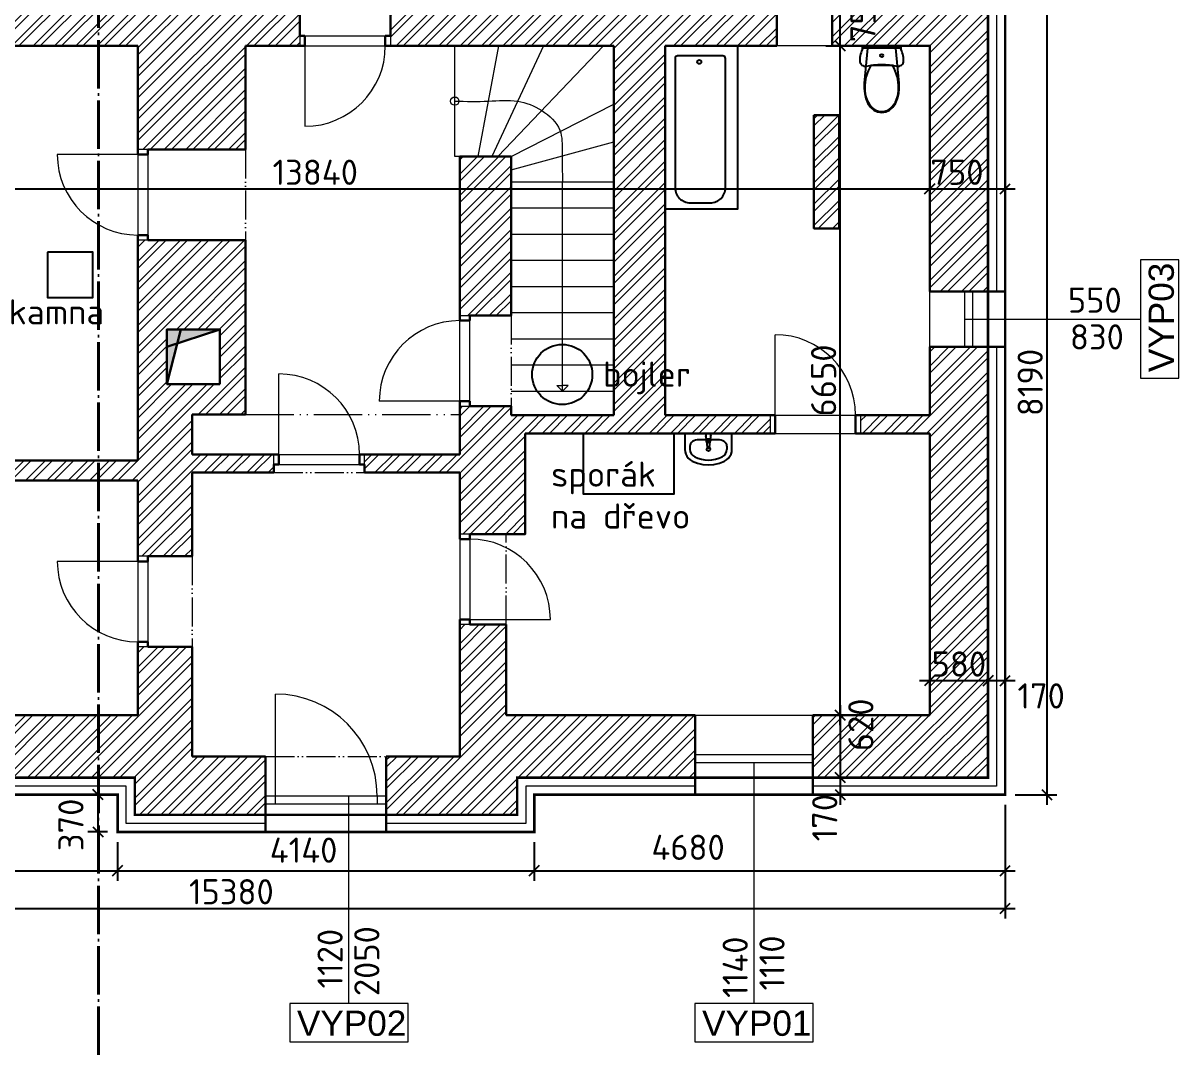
# Model space of a CAD drawing. Header units: millimetres. Extents: x 30012 to 281006, y -63657 to 130824.
# Drawn here: x 54176 to 65662, y -16419 to -6169 of the extents above; entities that cross this region are included whole.
import ezdxf

# ---------------------------------------------------------------- set-up
doc = ezdxf.new("R2010")
doc.units = ezdxf.units.MM
doc.linetypes.add('ACAD_ISO04W100', pattern=[30, 24, -3, 0, -3])
doc.linetypes.add('ACAD_ISO05W100', pattern=[34, 24, -3, 0.5, -3, 0.5, -3])
doc.layers.add('hranice', color=7, linetype='Continuous', true_color=0xf2370d)
doc.layers.add('zařizováky', color=7, linetype='Continuous', true_color=0x7d7d7d)
for name, color, linetype, lineweight in [('koty', 3, 'Continuous', 9), ('popisy', 2, 'Continuous', 15), ('supertlusta', 5, 'Continuous', 40), ('tenka', 6, 'Continuous', 15), ('tlusta', 1, 'Continuous', 30)]:
    doc.layers.add(name, color=color, linetype=linetype, lineweight=lineweight)
doc.layers.add('srafy', color=7, linetype='Continuous', lineweight=9, true_color=0x8c8c8c)
doc.styles.add('ISOCPEUR', font='isocpeur.ttf')
doc.styles.get("Standard").update_dxf_attribs({"font": 'arial.ttf'})
doc.linetypes.add('BATTING', pattern='A,0.00254,-2.54,[134,ltypeshp.shx,S=2.54,R=0,X=-2.54,Y=0],-5.08,[134,ltypeshp.shx,S=2.54,R=180,X=2.54,Y=0],-2.54', length=10.16254)
doc.dimstyles.new('Mirek 100', dxfattribs={"dimtxt": 250, "dimasz": 100, "dimexe": 100, "dimexo": 100, "dimgap": 40, "dimtad": 1, "dimdec": 0, "dimdsep": 32, "dimtxsty": 'ISOCPEUR', "dimblk": 'OBLIQUE', "dimcen": 100, "dimdle": 100, "dimadec": 0, "dimazin": 0, "dimtfac": 1, "dimtdec": 0, "dimtmove": 2, "dimatfit": 3, "dimldrblk": 'OBLIQUE', "dimfxl": 1, "dimarcsym": 0})
pattern_1 = [(45, (0, 0), (-106.066, 106.066), []), (45, (70.71, 0), (-106.066, 106.066), [])]

# ---------------------------------------------------------------- blocks, each defined once
blk = doc.blocks.new('_Oblique')
at = {"color": 0, "linetype": 'ByBlock', "lineweight": -2}
blk.add_line((-0.5, -0.5), (0.5, 0.5), dxfattribs=at)
blk = doc.blocks.new('*D361')
at = {"layer": 'Defpoints', "color": 0, "transparency": 16777216}
for p in [(63185, -12701), (63765, -12701), (63765, -12882)]:
    blk.add_point(p, dxfattribs=at)
at = {"layer": 'koty', "color": 0, "lineweight": -2, "transparency": 16777216}
for p, q in [((63765, -12782), (63765, -12601)), ((63085, -12701), (63865, -12701))]:
    blk.add_line(p, q, dxfattribs=at)
at = {"layer": 'koty', "color": 0, "lineweight": -2, "transparency": 16777216, "xscale": 100, "yscale": 100, "zscale": 100, "rotation": 180}
blk.add_blockref('_Oblique', (63185, -12701), dxfattribs=at)
at = {"layer": 'koty', "color": 0, "lineweight": -2, "transparency": 16777216, "xscale": 100, "yscale": 100, "zscale": 100}
blk.add_blockref('_Oblique', (63765, -12701), dxfattribs=at)
at = {"layer": 'koty', "color": 0, "transparency": 16777216, "insert": (63475, -12536), "char_height": 250, "attachment_point": 5, "style": 'ISOCPEUR'}
blk.add_mtext('580', dxfattribs=at)
blk = doc.blocks.new('*D369')
at = {"layer": 'Defpoints', "color": 0, "transparency": 16777216}
for p in [(62296, -13044), (62216, -13664), (62296, -13664)]:
    blk.add_point(p, dxfattribs=at)
at = {"layer": 'koty', "color": 0, "lineweight": -2, "transparency": 16777216}
for p, q in [((62296, -12944), (62296, -13764)), ((62396, -13044), (62396, -13044)), ((62316, -13664), (62396, -13664))]:
    blk.add_line(p, q, dxfattribs=at)
at = {"layer": 'koty', "color": 0, "lineweight": -2, "transparency": 16777216, "xscale": 100, "yscale": 100, "zscale": 100}
for p, rotation in [((62296, -13044), 90), ((62296, -13664), 270)]:
    blk.add_blockref('_Oblique', p, dxfattribs=dict(at, rotation=rotation))
at = {"layer": 'koty', "color": 0, "transparency": 16777216, "insert": (62501, -13140), "char_height": 250, "attachment_point": 5, "rotation": 90, "style": 'ISOCPEUR'}
blk.add_mtext('620', dxfattribs=at)
blk = doc.blocks.new('*D379')
at = {"layer": 'Defpoints', "color": 0, "transparency": 16777216}
for p in [(49345, -7816), (63185, -7816), (63185, -7876)]:
    blk.add_point(p, dxfattribs=at)
at = {"layer": 'koty', "color": 0, "lineweight": -2, "transparency": 16777216}
for p, q in [((63185, -7776), (63185, -7716)), ((49245, -7816), (63285, -7816))]:
    blk.add_line(p, q, dxfattribs=at)
at = {"layer": 'koty', "color": 0, "lineweight": -2, "transparency": 16777216, "xscale": 100, "yscale": 100, "zscale": 100, "rotation": 180}
blk.add_blockref('_Oblique', (49345, -7816), dxfattribs=at)
at = {"layer": 'koty', "color": 0, "lineweight": -2, "transparency": 16777216, "xscale": 100, "yscale": 100, "zscale": 100}
blk.add_blockref('_Oblique', (63185, -7816), dxfattribs=at)
at = {"layer": 'koty', "color": 0, "transparency": 16777216, "insert": (57079, -7651), "char_height": 250, "attachment_point": 5, "style": 'ISOCPEUR'}
blk.add_mtext('13840', dxfattribs=at)
blk = doc.blocks.new('WC')
at = {"layer": 'zařizováky', "transparency": 33554687}
for p, q in [((200, 0), (-200, 0)), ((200, 0), (-200, 0)), ((-187, 0), (-194, -15)), ((187, 0), (-187, 0)), ((-141, 0), (-173, -350)), ((141, 0), (-141, 0)), ((173, -350), (141, 0)), ((194, -15), (187, 0)), ((-217, -112), (-218, -128)), ((-216, -95), (-217, -112)), ((-213, -79), (-216, -95)), ((-210, -62), (-213, -79)), ((-205, -46), (-210, -62)), ((-200, -31), (-205, -46)), ((-194, -15), (-200, -31)), ((200, -31), (194, -15)), ((205, -46), (200, -31)), ((210, -62), (205, -46)), ((213, -79), (210, -62)), ((216, -95), (213, -79)), ((217, -112), (216, -95)), ((218, -128), (217, -112)), ((-218, -128), (-216, -140)), ((-216, -140), (-212, -151)), ((-212, -151), (-206, -161)), ((-206, -161), (-198, -169)), ((-198, -169), (-188, -175)), ((-188, -175), (-178, -179)), ((-178, -179), (-166, -181)), ((-166, -181), (-154, -180)), ((-154, -180), (-116, -173)), ((-116, -173), (-78, -168)), ((0, -173), (-109, -173)), ((-78, -168), (-39, -165)), ((-39, -165), (0, -164)), ((0, -164), (39, -165)), ((109, -173), (0, -173)), ((39, -165), (78, -168)), ((78, -168), (116, -173)), ((116, -173), (154, -180)), ((154, -180), (166, -181)), ((166, -181), (178, -179)), ((178, -179), (188, -175)), ((188, -175), (198, -169)), ((198, -169), (206, -161)), ((206, -161), (212, -151)), ((212, -151), (216, -140)), ((216, -140), (218, -128)), ((-173, -350), (-175, -402)), ((-175, -402), (-169, -453)), ((-169, -453), (-157, -503)), ((157, -503), (169, -453)), ((169, -453), (175, -402)), ((175, -402), (173, -350)), ((-157, -503), (-138, -550)), ((-138, -550), (-112, -587)), ((112, -587), (138, -550)), ((138, -550), (157, -503)), ((-112, -587), (-79, -616)), ((-79, -616), (-41, -634)), ((-41, -634), (0, -640)), ((0, -631), (0, -631)), ((0, -640), (41, -634)), ((41, -634), (79, -616)), ((79, -616), (112, -587)), ((81, -605), (81, -605))]:
    blk.add_line(p, q, dxfattribs=at)
blk.add_circle((0, -75), 15, dxfattribs=at)
for centre, radius, start, end in [((258, -388), 425, 149.6518, 181.3539), ((-258, -388), 425, 358.6461, 30.3482), ((89, -412), 257, 176.8048, 228.4245), ((-89, -412), 257, 311.5755, 3.1952), ((1, -493), 139, 233.7772, 269.6644), ((-1, -493), 139, 270.3356, 306.2228)]:
    blk.add_arc(centre, radius, start, end, dxfattribs=at)
for p in [(109, -173), (-167, -398), (167, -398), (-81, -605)]:
    blk.add_point(p, dxfattribs=at)
blk = doc.blocks.new('umyvadlo')
at = {"layer": 'zařizováky', "transparency": 33554687}
for p, q in [((0, 0), (0, -204)), ((600, 0), (0, 0)), ((600, -204), (600, 0)), ((419, -82), (181, -82)), ((267, -35), (272, -91)), ((276, -104), (285, -175)), ((282, -88), (282, -69)), ((282, -69), (318, -69)), ((315, -175), (324, -104)), ((318, -69), (318, -88)), ((328, -91), (333, -35)), ((0, -204), (3, -234)), ((3, -234), (11, -263)), ((11, -263), (26, -290)), ((26, -290), (44, -314)), ((65, -163), (65, -204)), ((535, -163), (535, -204)), ((556, -314), (574, -290)), ((574, -290), (589, -263)), ((589, -263), (597, -234)), ((597, -234), (600, -204)), ((44, -314), (68, -335)), ((68, -335), (95, -352)), ((95, -352), (160, -378)), ((160, -378), (229, -395)), ((229, -395), (300, -400)), ((300, -400), (371, -395)), ((371, -395), (440, -378)), ((440, -378), (505, -352)), ((505, -352), (532, -335)), ((532, -335), (556, -314))]:
    blk.add_line(p, q, dxfattribs=at)
for points in [[(0, 0), (600, 0)], [(53, 0), (600, 0)]]:
    blk.add_lwpolyline(points, dxfattribs=at)
blk.add_circle((300, -203), 23.3, dxfattribs=at)
for centre, radius, start, end in [((300, -35), 33.3, 0, 180), ((300, -89), 28.1, 185.1696, 212.771), ((300, -89), 28.1, 212.771, 327.229), ((300, -88), 18.1, 180, 0), ((300, -89), 28.1, 327.229, 354.8304), ((300, -173), 14.9, 187.1389, 352.8611)]:
    blk.add_arc(centre, radius, start, end, dxfattribs=at)
for centre, major_axis, ratio, start_param, end_param in [((181, -163), (116, 0), 0.696574, 1.570796, 3.141593), ((419, -163), (116, 0), 0.696574, 0, 1.570796), ((181, -204), (116, 0), 0.929293, 3.141593, 4.215414), ((419, -204), (116, 0), 0.929293, 5.209364, 6.283185), ((300, 0), (365, 0), 0.929293, 4.215414, 5.209364)]:
    blk.add_ellipse(centre, major_axis=major_axis, ratio=ratio, start_param=start_param, end_param=end_param, dxfattribs=at)
for p in [(267, -35), (276, -104), (328, -91), (315, -175)]:
    blk.add_point(p, dxfattribs=at)
blk = doc.blocks.new('*D397')
at = {"layer": 'Defpoints', "color": 0, "transparency": 16777216}
for p in [(63935, -5644), (63935, -13834), (64349, -13834)]:
    blk.add_point(p, dxfattribs=at)
at = {"layer": 'koty', "color": 0, "lineweight": -2, "transparency": 16777216}
for p, q in [((64349, -5544), (64349, -13934)), ((64035, -5644), (64449, -5644)), ((64035, -13834), (64449, -13834))]:
    blk.add_line(p, q, dxfattribs=at)
at = {"layer": 'koty', "color": 0, "lineweight": -2, "transparency": 16777216, "xscale": 100, "yscale": 100, "zscale": 100}
for p, rotation in [((64349, -5644), 90), ((64349, -13834), 270)]:
    blk.add_blockref('_Oblique', p, dxfattribs=dict(at, rotation=rotation))
at = {"layer": 'koty', "color": 0, "transparency": 16777216, "insert": (64184, -9739), "char_height": 250, "attachment_point": 5, "rotation": 90, "style": 'ISOCPEUR'}
blk.add_mtext('8190', dxfattribs=at)
blk = doc.blocks.new('*D398')
at = {"layer": 'Defpoints', "color": 0, "transparency": 16777216}
for p in [(48555, -13834), (55115, -14204), (55115, -14589)]:
    blk.add_point(p, dxfattribs=at)
at = {"layer": 'koty', "color": 0, "lineweight": -2, "transparency": 16777216}
for p, q in [((48555, -13934), (48555, -14689)), ((55115, -14304), (55115, -14689)), ((48455, -14589), (55215, -14589))]:
    blk.add_line(p, q, dxfattribs=at)
at = {"layer": 'koty', "color": 0, "lineweight": -2, "transparency": 16777216, "xscale": 100, "yscale": 100, "zscale": 100, "rotation": 180}
blk.add_blockref('_Oblique', (48555, -14589), dxfattribs=at)
at = {"layer": 'koty', "color": 0, "lineweight": -2, "transparency": 16777216, "xscale": 100, "yscale": 100, "zscale": 100}
blk.add_blockref('_Oblique', (55115, -14589), dxfattribs=at)
at = {"layer": 'koty', "color": 0, "transparency": 16777216, "insert": (51835, -14424), "char_height": 250, "attachment_point": 5, "style": 'ISOCPEUR'}
blk.add_mtext('6560', dxfattribs=at)
blk = doc.blocks.new('*D399')
at = {"layer": 'Defpoints', "color": 0, "transparency": 16777216}
for p in [(55115, -14204), (59255, -14204), (59255, -14589)]:
    blk.add_point(p, dxfattribs=at)
at = {"layer": 'koty', "color": 0, "lineweight": -2, "transparency": 16777216}
for p, q in [((55115, -14304), (55115, -14689)), ((59255, -14304), (59255, -14689)), ((55015, -14589), (59355, -14589))]:
    blk.add_line(p, q, dxfattribs=at)
at = {"layer": 'koty', "color": 0, "lineweight": -2, "transparency": 16777216, "xscale": 100, "yscale": 100, "zscale": 100, "rotation": 180}
blk.add_blockref('_Oblique', (55115, -14589), dxfattribs=at)
at = {"layer": 'koty', "color": 0, "lineweight": -2, "transparency": 16777216, "xscale": 100, "yscale": 100, "zscale": 100}
blk.add_blockref('_Oblique', (59255, -14589), dxfattribs=at)
at = {"layer": 'koty', "color": 0, "transparency": 16777216, "insert": (56963, -14385), "char_height": 250, "attachment_point": 5, "style": 'ISOCPEUR'}
blk.add_mtext('4140', dxfattribs=at)
blk = doc.blocks.new('*D400')
at = {"layer": 'Defpoints', "color": 0, "transparency": 16777216}
for p in [(63935, -13834), (59255, -14204), (63935, -14589)]:
    blk.add_point(p, dxfattribs=at)
at = {"layer": 'koty', "color": 0, "lineweight": -2, "transparency": 16777216}
for p, q in [((63935, -13934), (63935, -14689)), ((59255, -14304), (59255, -14689)), ((59155, -14589), (64035, -14589))]:
    blk.add_line(p, q, dxfattribs=at)
at = {"layer": 'koty', "color": 0, "lineweight": -2, "transparency": 16777216, "xscale": 100, "yscale": 100, "zscale": 100, "rotation": 180}
blk.add_blockref('_Oblique', (59255, -14589), dxfattribs=at)
at = {"layer": 'koty', "color": 0, "lineweight": -2, "transparency": 16777216, "xscale": 100, "yscale": 100, "zscale": 100}
blk.add_blockref('_Oblique', (63935, -14589), dxfattribs=at)
at = {"layer": 'koty', "color": 0, "transparency": 16777216, "insert": (60784, -14357), "char_height": 250, "attachment_point": 5, "style": 'ISOCPEUR'}
blk.add_mtext('4680', dxfattribs=at)
blk = doc.blocks.new('*D482')
at = {"layer": 'Defpoints', "color": 0, "transparency": 16777216}
for p in [(63765, -12701), (63935, -12701), (63935, -12701)]:
    blk.add_point(p, dxfattribs=at)
at = {"layer": 'koty', "color": 0, "lineweight": -2, "transparency": 16777216}
blk.add_line((63665, -12701), (64035, -12701), dxfattribs=at)
at = {"layer": 'koty', "color": 0, "lineweight": -2, "transparency": 16777216, "xscale": 100, "yscale": 100, "zscale": 100, "rotation": 180}
blk.add_blockref('_Oblique', (63765, -12701), dxfattribs=at)
at = {"layer": 'koty', "color": 0, "lineweight": -2, "transparency": 16777216, "xscale": 100, "yscale": 100, "zscale": 100}
blk.add_blockref('_Oblique', (63935, -12701), dxfattribs=at)
at = {"layer": 'koty', "color": 0, "transparency": 16777216, "insert": (64293, -12853), "char_height": 250, "attachment_point": 5, "style": 'ISOCPEUR'}
blk.add_mtext('170', dxfattribs=at)
blk = doc.blocks.new('*D484')
at = {"layer": 'Defpoints', "color": 0, "transparency": 16777216}
for p in [(62296, -13664), (62296, -13834), (62296, -13834)]:
    blk.add_point(p, dxfattribs=at)
at = {"layer": 'koty', "color": 0, "lineweight": -2, "transparency": 16777216}
blk.add_line((62296, -13564), (62296, -13934), dxfattribs=at)
at = {"layer": 'koty', "color": 0, "lineweight": -2, "transparency": 16777216, "xscale": 100, "yscale": 100, "zscale": 100}
for p, rotation in [((62296, -13664), 90), ((62296, -13834), 270)]:
    blk.add_blockref('_Oblique', p, dxfattribs=dict(at, rotation=rotation))
at = {"layer": 'koty', "color": 0, "transparency": 16777216, "insert": (62142, -14062), "char_height": 250, "attachment_point": 5, "rotation": 90, "style": 'ISOCPEUR'}
blk.add_mtext('170', dxfattribs=at)
blk = doc.blocks.new('*D485')
at = {"layer": 'Defpoints', "color": 0, "transparency": 16777216}
for p in [(63185, -7876), (63935, -7816), (63935, -7866)]:
    blk.add_point(p, dxfattribs=at)
at = {"layer": 'koty', "color": 0, "lineweight": -2, "transparency": 16777216}
for p, q in [((63185, -7776), (63185, -7716)), ((63935, -7766), (63935, -7716)), ((63085, -7816), (64035, -7816))]:
    blk.add_line(p, q, dxfattribs=at)
at = {"layer": 'koty', "color": 0, "lineweight": -2, "transparency": 16777216, "xscale": 100, "yscale": 100, "zscale": 100, "rotation": 180}
blk.add_blockref('_Oblique', (63185, -7816), dxfattribs=at)
at = {"layer": 'koty', "color": 0, "lineweight": -2, "transparency": 16777216, "xscale": 100, "yscale": 100, "zscale": 100}
blk.add_blockref('_Oblique', (63935, -7816), dxfattribs=at)
at = {"layer": 'koty', "color": 0, "transparency": 16777216, "insert": (63456, -7651), "char_height": 250, "attachment_point": 5, "style": 'ISOCPEUR'}
blk.add_mtext('750', dxfattribs=at)
blk = doc.blocks.new('*D486')
at = {"layer": 'Defpoints', "color": 0, "transparency": 16777216}
for p in [(62054, -6394), (62296, -6394), (62296, -13044)]:
    blk.add_point(p, dxfattribs=at)
at = {"layer": 'koty', "color": 0, "lineweight": -2, "transparency": 16777216}
for p, q in [((62296, -13144), (62296, -6294)), ((62154, -6394), (62396, -6394)), ((62396, -13044), (62396, -13044))]:
    blk.add_line(p, q, dxfattribs=at)
at = {"layer": 'koty', "color": 0, "lineweight": -2, "transparency": 16777216, "xscale": 100, "yscale": 100, "zscale": 100}
for p, rotation in [((62296, -6394), 90), ((62296, -13044), 270)]:
    blk.add_blockref('_Oblique', p, dxfattribs=dict(at, rotation=rotation))
at = {"layer": 'koty', "color": 0, "transparency": 16777216, "insert": (62131, -9719), "char_height": 250, "attachment_point": 5, "rotation": 90, "style": 'ISOCPEUR'}
blk.add_mtext('6650', dxfattribs=at)
blk = doc.blocks.new('*D487')
at = {"layer": 'Defpoints', "color": 0, "transparency": 16777216}
for p in [(62296, -5644), (62296, -5644), (62296, -6394)]:
    blk.add_point(p, dxfattribs=at)
at = {"layer": 'koty', "color": 0, "lineweight": -2, "transparency": 16777216}
for p, q in [((62296, -6494), (62296, -5544)), ((62396, -5644), (62396, -5644)), ((62396, -6394), (62396, -6394))]:
    blk.add_line(p, q, dxfattribs=at)
at = {"layer": 'koty', "color": 0, "lineweight": -2, "transparency": 16777216, "xscale": 100, "yscale": 100, "zscale": 100}
for p, rotation in [((62296, -5644), 90), ((62296, -6394), 270)]:
    blk.add_blockref('_Oblique', p, dxfattribs=dict(at, rotation=rotation))
at = {"layer": 'koty', "color": 0, "transparency": 16777216, "insert": (62522, -6095), "char_height": 250, "attachment_point": 5, "rotation": 90, "style": 'ISOCPEUR'}
blk.add_mtext('750', dxfattribs=at)
blk = doc.blocks.new('*D489')
at = {"layer": 'Defpoints', "color": 0, "transparency": 16777216}
for p in [(54920, -13834), (55115, -13834), (55115, -14204)]:
    blk.add_point(p, dxfattribs=at)
at = {"layer": 'koty', "color": 0, "lineweight": -2, "transparency": 16777216}
for p, q in [((54920, -14304), (54920, -13734)), ((55015, -13834), (54820, -13834)), ((55015, -14204), (54820, -14204))]:
    blk.add_line(p, q, dxfattribs=at)
at = {"layer": 'koty', "color": 0, "lineweight": -2, "transparency": 16777216, "xscale": 100, "yscale": 100, "zscale": 100}
for p, rotation in [((54920, -13834), 90), ((54920, -14204), 270)]:
    blk.add_blockref('_Oblique', p, dxfattribs=dict(at, rotation=rotation))
at = {"layer": 'koty', "color": 0, "transparency": 16777216, "insert": (54651, -14134), "char_height": 250, "attachment_point": 5, "rotation": 90, "style": 'ISOCPEUR'}
blk.add_mtext('370', dxfattribs=at)
blk = doc.blocks.new('*D490')
at = {"layer": 'Defpoints', "color": 0, "transparency": 16777216}
for p in [(48555, -13834), (63935, -13834), (63935, -14963)]:
    blk.add_point(p, dxfattribs=at)
at = {"layer": 'koty', "color": 0, "lineweight": -2, "transparency": 16777216}
for p, q in [((48555, -13934), (48555, -15063)), ((63935, -13934), (63935, -15063)), ((48455, -14963), (64035, -14963))]:
    blk.add_line(p, q, dxfattribs=at)
at = {"layer": 'koty', "color": 0, "lineweight": -2, "transparency": 16777216, "xscale": 100, "yscale": 100, "zscale": 100, "rotation": 180}
blk.add_blockref('_Oblique', (48555, -14963), dxfattribs=at)
at = {"layer": 'koty', "color": 0, "lineweight": -2, "transparency": 16777216, "xscale": 100, "yscale": 100, "zscale": 100}
blk.add_blockref('_Oblique', (63935, -14963), dxfattribs=at)
at = {"layer": 'koty', "color": 0, "transparency": 16777216, "insert": (56245, -14798), "char_height": 250, "attachment_point": 5, "style": 'ISOCPEUR'}
blk.add_mtext('15380', dxfattribs=at)

msp = doc.modelspace()

# ---------------------------------------------------------------- hatches: boundary and pattern name
at = {"layer": 'srafy', "transparency": 33554687}
h = msp.add_hatch(dxfattribs=at)
h.set_pattern_fill('ZDIVO-OBECNE', color=256, scale=50)
h.set_pattern_definition(pattern_1)
h.paths.add_polyline_path([(49345.3, -6394.3), (50725.3, -6394.3), (50725.3, -5814.3), (48725.3, -5814.3), (48725.3, -13664.3), (51546.2, -13664.3), (51546.2, -13044.3), (49345.3, -13044.3), (49345.3, -10714.3), (52844.5, -10714.3), (52844.5, -10614.3), (52844.5, -10514.3), (49345.3, -10514.3)])
h.paths.add_polyline_path([(53045.3, -6394.3), (55315.3, -6394.3), (55315.3, -7424.1), (55415.3, -7424.1), (56385.3, -7424.1), (56385.3, -6394.3), (56925.3, -6394.3), (56925.3, -6294.3), (56925.3, -5814.3), (54775.3, -5814.3), (54475.3, -5814.3), (53045.3, -5814.3)])
h.paths.add_polyline_path([(50498.2, -13679.3), (50498.2, -13029.3), (49898.2, -13029.3), (49898.2, -13679.3)], flags=9)
h.paths.add_polyline_path([(50498.2, -6429.3), (50498.2, -5779.3), (49898.2, -5779.3), (49898.2, -6429.3)], flags=9)
h.paths.add_polyline_path([(48710.3, -7938.6), (49360.3, -7938.6), (49360.3, -7338.6), (48710.3, -7338.6)], flags=9)
h.paths.add_polyline_path([(59851.3, -9944.2), (60826.3, -9944.2), (60826.3, -9344.2), (59851.3, -9344.2)], flags=9)
h = msp.add_hatch(dxfattribs=at)
h.set_pattern_fill('ZDIVO-OBECNE', color=256, scale=50)
h.set_pattern_definition(pattern_1)
h.paths.add_polyline_path([(59375.3, -5814.3), (57825.3, -5814.3), (57825.3, -6294.3), (57825.3, -6394.3), (59177.8, -6394.3), (60045.3, -6394.3), (60045.3, -10064.3), (59025.3, -10064.3), (59025.3, -9975), (58615.3, -9975), (58515.3, -9975), (58515.3, -10454.3), (57568.2, -10454.3), (57568.2, -10554.3), (57568.2, -10634.3), (58515.3, -10634.3), (58515.3, -11244.3), (58615.3, -11244.3), (58975.3, -11244.3), (59165.3, -11244.3), (59165.3, -10244.3), (61598.6, -10244.3), (61598.6, -10064.3), (60555.3, -10064.3), (60555.3, -6394.3), (61664.4, -6394.3), (61664.4, -5814.3), (59675.3, -5814.3)])
h.paths.add_polyline_path([(59851.3, -9944.2), (60826.3, -9944.2), (60826.3, -9344.2), (59851.3, -9344.2)], flags=25)
h = msp.add_hatch(dxfattribs=at)
h.set_pattern_fill('ZDIVO-OBECNE', color=256, scale=50)
h.set_pattern_definition(pattern_1)
h.paths.add_polyline_path([(63765.3, -5814.3), (62214.4, -5814.3), (62214.4, -6394.3), (63185.3, -6394.3), (63185.3, -8834.3), (63765.3, -8834.3)])
h.paths.add_polyline_path([(63130.8, -7938.6), (63780.8, -7938.6), (63780.8, -7338.6), (63130.8, -7338.6)], flags=9)
h.paths.add_polyline_path([(62809.8, -6419.6), (62809.8, -5769.6), (62209.8, -5769.6), (62209.8, -6419.6)], flags=9)
h = msp.add_hatch(dxfattribs=at)
h.set_pattern_fill('ZDIVO-OBECNE', color=256, scale=50)
h.set_pattern_definition(pattern_1)
h.paths.add_polyline_path([(62285.3, -7083.6), (62035.3, -7083.6), (62035.3, -8208), (62285.3, -8208)])
h = msp.add_hatch(dxfattribs=at)
h.set_pattern_fill('ZDIVO-OBECNE', color=256, scale=50)
h.set_pattern_definition(pattern_1)
h.paths.add_polyline_path([(63765.3, -9384.3), (63185.3, -9384.3), (63185.3, -10064.3), (62498.6, -10064.3), (62498.6, -10244.3), (63185.3, -10244.3), (63185.3, -13044.3), (62025.3, -13044.3), (62025.3, -13664.3), (63765.3, -13664.3)])
h.paths.add_polyline_path([(60855.3, -13044.3), (58975.3, -13044.3), (58975.3, -12144.3), (58615.3, -12144.3), (58515.3, -12144.3), (58515.3, -13044.3), (58515.3, -13454.3), (57785.3, -13454.3), (57785.3, -14034.3), (59085.3, -14034.3), (59085.3, -13664.3), (60855.3, -13664.3)])
h.paths.add_polyline_path([(56585.3, -13454.3), (55865.3, -13454.3), (55855.3, -13454.3), (55855.3, -13044.3), (55855.3, -12366), (55415.3, -12366), (55315.3, -12366), (55315.3, -13044.3), (53766.2, -13044.3), (53766.2, -13664.3), (55285.3, -13664.3), (55285.3, -14034.3), (56585.3, -14034.3)])
h.paths.add_polyline_path([(55855.3, -10634.3), (56668.2, -10634.3), (56668.2, -10554.3), (56668.2, -10454.3), (55855.3, -10454.3), (55855.3, -10056.6), (56385.3, -10056.6), (56385.3, -8324.1), (55415.3, -8324.1), (55315.3, -8324.1), (55315.3, -10514.3), (53744.5, -10514.3), (53744.5, -10614.3), (53744.5, -10714.3), (55315.3, -10714.3), (55315.3, -11466), (55415.3, -11466), (55855.3, -11466)])
h.paths.add_polyline_path([(55605.4, -9755.8), (55605.4, -9211.4), (56131.9, -9211.4), (56131.9, -9755.8)], flags=16)
h.paths.add_polyline_path([(58296.3, -8300.6), (58896.3, -8300.6), (58896.3, -7700.6), (58296.3, -7700.6)], flags=9)
h.paths.add_polyline_path([(61457.8, -7938.6), (62282.8, -7938.6), (62282.8, -7338.6), (61457.8, -7338.6)], flags=9)
h = msp.add_hatch(dxfattribs=at)
h.set_pattern_fill('ZDIVO-OBECNE', color=256, scale=50)
h.set_pattern_definition(pattern_1)
h.paths.add_polyline_path([(63130.8, -7938.6), (63780.8, -7938.6), (63780.8, -7338.6), (63130.8, -7338.6)], flags=9)
h = msp.add_hatch(dxfattribs=at)
h.set_pattern_fill('ZDIVO-OBECNE', color=256, scale=50)
h.set_pattern_definition(pattern_1)
h.paths.add_polyline_path([(59025.3, -7494.3), (58515.3, -7494.3), (58515.3, -9075), (58615.3, -9075), (59025.3, -9075)])
at = {"layer": 'tlusta', "transparency": 33554687}
h = msp.add_hatch(dxfattribs=at)
h.set_pattern_fill('ANGLE', color=256)
h.set_pattern_definition([(0, (0, 0), (0, 6.985), [5.08, -1.905]), (90, (0, 0), (-6.985, 4e-16), [5.08, -1.905])])
h.paths.add_polyline_path([(56131.9, -9211.4), (55741.6, -9211.4), (55706.7, -9350.6)])
h.paths.add_polyline_path([(55741.6, -9211.4), (55605.4, -9211.4), (55605.4, -9383.8), (55706.7, -9350.6)])
h.paths.add_polyline_path([(55706.7, -9350.6), (55605.4, -9383.8), (55605.4, -9755.8)])

# ---------------------------------------------------------------- linework, layer by layer
at = {"layer": 'hranice', "color": 80, "linetype": 'ACAD_ISO04W100', "ltscale": 20, "true_color": 0x47ff0a, "transparency": 33554687, "const_width": 25}
for points in [[(48555.3, -5644.3), (63935.3, -5644.3), (63935.3, -13834.3), (59255.3, -13834.3), (59255.3, -14204.3), (55115.3, -14204.3), (55115.3, -13834.3), (48555.3, -13834.3)], [(48725.3, -5814.3), (63765.3, -5814.3), (63765.3, -13664.3), (59085.3, -13664.3), (59085.3, -14034.3), (55285.3, -14034.3), (55285.3, -13664.3), (48725.3, -13664.3)]]:
    msp.add_lwpolyline(points, close=True, dxfattribs=at)
at = {"layer": 'popisy', "transparency": 33554687}
for points in [[(65661.5, -8521.3), (65280.8, -8521.3), (65280.8, -9697.2), (65661.5, -9697.2), (65661.5, -8521.3)], [(63535.3, -9109.3), (64541.4, -9109.3)], [(64541.4, -9109.3), (65280.8, -9109.3)], [(61440.3, -15909.5), (61440.3, -13514.3)], [(57414.2, -15909.5), (57414.2, -13844.3)], [(56826.2, -15909.5), (56826.2, -16290.2), (58002.2, -16290.2), (58002.2, -15909.5), (56826.2, -15909.5)], [(60852.4, -15909.5), (60852.4, -16290.2), (62028.3, -16290.2), (62028.3, -15909.5), (60852.4, -15909.5)]]:
    msp.add_lwpolyline(points, dxfattribs=at)
at = {"layer": 'srafy', "color": 20, "linetype": 'BATTING', "ltscale": 8, "true_color": 0xe74c18, "transparency": 33554687}
for points in [[(62214.4, -5729.3), (63850.3, -5729.3), (63850.3, -8834.3)], [(63850.3, -9384.3), (63850.3, -13749.3), (62025.3, -13749.3)], [(56585.3, -14119.3), (55200.3, -14119.3), (55200.3, -13749.3), (53766.2, -13749.3)], [(60855.3, -13749.3), (59170.3, -13749.3), (59170.3, -14119.3), (57785.3, -14119.3)]]:
    msp.add_lwpolyline(points, dxfattribs=at)
at = {"layer": 'supertlusta', "linetype": 'ACAD_ISO04W100', "ltscale": 20, "transparency": 33554687}
msp.add_lwpolyline([(54924.5, -16418.7), (54924.5, -5436.2), (57464.8, -5436.2), (57464.8, -357.5)], dxfattribs=at)
at = {"layer": 'tenka', "transparency": 33554687}
for points in [[(63765.3, -8834.3), (63765.3, -5814.3), (62214.4, -5814.3)], [(56925.3, -6294.3), (56925.3, -6394.3)], [(56975.3, -6294.3), (57775.3, -6294.3)], [(57825.3, -6294.3), (57825.3, -6394.3)], [(56975.3, -6394.3), (57775.3, -6394.3)], [(56975.3, -6394.3), (56975.3, -7194.3)], [(58465.3, -7494.3), (58465.3, -6394.3)], [(58698.7, -7494.3), (58902, -6394.3)], [(59348.8, -6394.3), (58832.7, -7494.3)], [(58893.1, -7494.3), (59944.1, -6394.3)], [(62214.4, -6394.3), (61664.4, -6394.3)], [(62214.4, -6394.3), (61664.4, -6394.3)], [(59025.3, -7494.3), (60045.3, -6973.1)], [(59025.3, -7627), (60045.3, -7347.8)], [(55415.3, -7424.1), (55315.3, -7424.1)], [(55315.3, -7474.1), (54515.3, -7474.1)], [(55315.3, -7474.1), (55315.3, -8274.1)], [(55415.3, -7474.1), (55415.3, -8274.1)], [(58515.3, -7494.3), (58465.3, -7494.3)], [(59025.3, -7744.5), (60045.3, -7744.5)], [(59535.3, -9824.5), (59535.3, -7744.5)], [(59025.3, -8004.5), (60045.3, -8004.5)], [(59025.3, -8264.5), (60045.3, -8264.5)], [(55415.3, -8324.1), (55315.3, -8324.1)], [(59025.3, -8524.5), (60045.3, -8524.5)], [(59025.3, -8784.5), (60045.3, -8784.5)], [(63185.3, -9384.3), (63185.3, -8834.3)], [(63185.3, -9384.3), (63185.3, -8834.3)], [(63535.3, -9384.3), (63535.3, -8834.3)], [(63615.3, -9384.3), (63615.3, -8834.3)], [(63935.3, -9384.3), (63935.3, -8834.3)], [(59025.3, -9044.5), (60045.3, -9044.5)], [(58515.3, -9075), (58615.3, -9075)], [(58515.3, -9925), (58515.3, -9125)], [(58615.3, -9925), (58615.3, -9125)], [(61648.6, -10064.3), (61648.6, -9264.3)], [(59025.3, -9304.5), (60045.3, -9304.5)], [(62025.3, -13664.3), (63765.3, -13664.3), (63765.3, -9384.3)], [(59025.3, -9564.5), (60045.3, -9564.5)], [(56718.2, -10454.3), (56718.2, -9654.3)], [(59025.3, -9824.5), (60045.3, -9824.5)], [(59535.3, -9824.5), (59478.5, -9769.7), (59535.3, -9769.7)], [(59535.3, -9824.5), (59592.2, -9769.7), (59535.3, -9769.7)], [(58515.3, -9925), (57715.3, -9925)], [(58515.3, -9975), (58615.3, -9975)], [(61598.6, -10064.3), (61598.6, -10244.3)], [(61648.6, -10064.3), (62448.6, -10064.3)], [(62498.6, -10064.3), (62498.6, -10244.3)], [(61648.6, -10244.3), (62448.6, -10244.3)], [(56668.2, -10554.3), (56668.2, -10454.3)], [(56718.2, -10454.3), (57518.2, -10454.3)], [(56718.2, -10554.3), (57518.2, -10554.3)], [(57568.2, -10554.3), (57568.2, -10454.3)], [(58615.3, -11244.3), (58515.3, -11244.3)], [(58515.3, -11294.3), (58515.3, -12094.3)], [(58615.3, -11294.3), (58615.3, -12094.3)], [(55415.3, -11466), (55315.3, -11466)], [(55315.3, -11516), (54515.3, -11516)], [(55315.3, -11516), (55315.3, -12316)], [(55415.3, -11516), (55415.3, -12316)], [(58615.3, -12144.3), (58515.3, -12144.3)], [(58615.3, -12094.3), (59415.3, -12094.3)], [(55415.3, -12366), (55315.3, -12366)], [(56684.8, -13924.3), (56684.8, -12834.7)], [(60855.3, -13044.3), (62025.3, -13044.3)], [(60855.3, -13044.3), (62025.3, -13044.3)], [(60855.3, -13434.3), (62025.3, -13434.3)], [(60855.3, -13514.3), (62025.3, -13514.3)], [(53766.2, -13664.3), (55285.3, -13664.3), (55285.3, -14034.3), (56585.3, -14034.3)], [(57785.3, -14034.3), (59085.3, -14034.3), (59085.3, -13664.3), (60855.3, -13664.3)], [(56585.3, -13844.3), (57785.3, -13844.3)], [(57694.4, -13844.3), (57694.4, -13924.3)], [(60855.3, -13834.3), (62025.3, -13834.3)], [(56585.3, -13924.3), (57785.3, -13924.3)], [(56585.3, -14204.3), (57785.3, -14204.3)]]:
    msp.add_lwpolyline(points, dxfattribs=at)
at = {"layer": 'tenka', "linetype": 'ACAD_ISO05W100', "ltscale": 12, "transparency": 33554687}
for points in [[(56385.3, -7424.1), (56385.3, -8324.1)], [(59025.3, -9075), (59025.3, -9975)], [(56668.2, -10634.3), (57568.2, -10634.3)], [(58975.3, -12144.3), (58975.3, -11244.3)], [(55855.3, -11466), (55855.3, -12366)], [(56585.3, -13454.3), (57785.3, -13454.3)]]:
    msp.add_lwpolyline(points, dxfattribs=at)
at = {"layer": 'tenka', "linetype": 'ACAD_ISO05W100', "ltscale": 20, "transparency": 33554687}
msp.add_lwpolyline([(56385.3, -10056.6), (58515.3, -10056.6)], dxfattribs=at)
at = {"layer": 'tenka', "transparency": 33554687}
msp.add_circle((58465.3, -6944.3), 41.1, dxfattribs=at)
for centre, radius, start, end in [((56975.3, -6394.3), 800, 270, 0), ((55315.3, -7474.1), 800, 180, 270), ((58515.3, -9925), 800, 90, 180), ((61648.6, -10064.3), 800, 0, 90), ((56718.2, -10454.3), 800, 0, 90), ((58615.3, -12094.3), 800, 0, 90), ((55315.3, -11516), 800, 180, 270), ((56684.8, -13844.3), 1009.6, 0, 90)]:
    msp.add_arc(centre, radius, start, end, dxfattribs=at)
msp.add_spline([(58465.3, -6944.3), (58800.4, -6944.3), (59090.7, -6944.3), (59329.6, -7037.4), (59510.3, -7233.7), (59532.3, -7447.6), (59533.7, -7604.8), (59535.3, -7744.5)], degree=3, dxfattribs=at)
at = {"layer": 'tlusta', "transparency": 33554687}
for p, q in [((53045.3, -6394.3), (55315.3, -6394.3)), ((56385.3, -6394.3), (56975.3, -6394.3)), ((57775.3, -6394.3), (59177.8, -6394.3)), ((58975.3, -6394.3), (60045.3, -6394.3)), ((60045.3, -10064.3), (60045.3, -6394.3)), ((60555.3, -10064.3), (60555.3, -6394.3)), ((60555.3, -6394.3), (61664.4, -6394.3)), ((62214.4, -6394.3), (63185.3, -6394.3)), ((63185.3, -8834.3), (63185.3, -6394.3)), ((63185.3, -10064.3), (63185.3, -9384.3)), ((59025.3, -10064.3), (60045.3, -10064.3)), ((60555.3, -10064.3), (61648.6, -10064.3)), ((62448.6, -10064.3), (63185.3, -10064.3)), ((59165.3, -10244.3), (61648.6, -10244.3)), ((62448.6, -10244.3), (63185.3, -10244.3)), ((63185.3, -13044.3), (63185.3, -10244.3)), ((53694.5, -10514.3), (55315.3, -10514.3)), ((55855.3, -10454.3), (56718.2, -10454.3)), ((57518.2, -10454.3), (58515.3, -10454.3)), ((55855.3, -10634.3), (56668.2, -10634.3)), ((57568.2, -10634.3), (58515.3, -10634.3)), ((53744.5, -10714.3), (55315.3, -10714.3)), ((53766.2, -13044.3), (55315.3, -13044.3)), ((55855.3, -13044.3), (55855.3, -13454.3)), ((58515.3, -13454.3), (58515.3, -13044.3)), ((58975.3, -13044.3), (60855.3, -13044.3)), ((62025.3, -13044.3), (63185.3, -13044.3)), ((55855.3, -13454.3), (56585.3, -13454.3)), ((55865.3, -13454.3), (56585.3, -13454.3)), ((57785.3, -13454.3), (58505.3, -13454.3)), ((57785.3, -13454.3), (58515.3, -13454.3))]:
    msp.add_line(p, q, dxfattribs=at)
for points in [[(61664.4, -5644.3), (61664.4, -6394.3)], [(62214.4, -5644.3), (62214.4, -6394.3)], [(62214.4, -5644.3), (63935.3, -5644.3), (63935.3, -8834.3)], [(56925.3, -5814.3), (56925.3, -6294.3)], [(57825.3, -6294.3), (57825.3, -5814.3)], [(56975.3, -6294.3), (56925.3, -6294.3)], [(56975.3, -6294.3), (56975.3, -6394.3)], [(57825.3, -6294.3), (57775.3, -6294.3)], [(57775.3, -6294.3), (57775.3, -6394.3)], [(55315.3, -7474.1), (55315.3, -6394.3)], [(56385.3, -7424.1), (56385.3, -6394.3)], [(62035.3, -7083.6), (62285.3, -7083.6), (62285.3, -8208), (62035.3, -8208), (62035.3, -7083.6)], [(56385.3, -7424.1), (55415.3, -7424.1)], [(55415.3, -7474.1), (55415.3, -7424.1)], [(55415.3, -7474.1), (55315.3, -7474.1)], [(58515.3, -9125), (58515.3, -7494.3)], [(59025.3, -7494.3), (58515.3, -7494.3)], [(59025.3, -9075), (59025.3, -7494.3)], [(55415.3, -8274.1), (55315.3, -8274.1)], [(55315.3, -10514.3), (55315.3, -8274.1)], [(55415.3, -8324.1), (55415.3, -8274.1)], [(56385.3, -8324.1), (55415.3, -8324.1)], [(55855.3, -10056.6), (56385.3, -10056.6), (56385.3, -8324.1)], [(63185.3, -8834.3), (63935.3, -8834.3)], [(58515.3, -9125), (58615.3, -9125)], [(58615.3, -9125), (58615.3, -9075), (59025.3, -9075)], [(56131.9, -9755.8), (55605.4, -9755.8), (55605.4, -9211.4), (56131.9, -9211.4), (56131.9, -9755.8)], [(55605.4, -9755.8), (55741.6, -9211.4)], [(56131.9, -9211.4), (55605.4, -9383.8)], [(63935.3, -9384.3), (63935.3, -13834.3), (62025.3, -13834.3)], [(63185.3, -9384.3), (63935.3, -9384.3)], [(58515.3, -10454.3), (58515.3, -9925)], [(58515.3, -9925), (58615.3, -9925)], [(58615.3, -9925), (58615.3, -9975), (59025.3, -9975)], [(59025.3, -10064.3), (59025.3, -9975)], [(55855.3, -10454.3), (55855.3, -10056.6)], [(61648.6, -10064.3), (61648.6, -10244.3)], [(62448.6, -10064.3), (62448.6, -10244.3)], [(58975.3, -11244.3), (59165.3, -11244.3), (59165.3, -10244.3)], [(56718.2, -10554.3), (56668.2, -10554.3)], [(56668.2, -10554.3), (56668.2, -10634.3)], [(56718.2, -10554.3), (56718.2, -10454.3)], [(57518.2, -10554.3), (57518.2, -10454.3)], [(57568.2, -10554.3), (57518.2, -10554.3)], [(57568.2, -10554.3), (57568.2, -10634.3)], [(55855.3, -11466), (55855.3, -10634.3)], [(58515.3, -11294.3), (58515.3, -10634.3)], [(55315.3, -11516), (55315.3, -10714.3)], [(58975.3, -11244.3), (58615.3, -11244.3), (58615.3, -11294.3)], [(58615.3, -11294.3), (58515.3, -11294.3)], [(55415.3, -11516), (55415.3, -11466)], [(55415.3, -11466), (55855.3, -11466)], [(55415.3, -11516), (55315.3, -11516)], [(58515.3, -13044.3), (58515.3, -12094.3)], [(58615.3, -12094.3), (58515.3, -12094.3)], [(58615.3, -12094.3), (58615.3, -12144.3), (58975.3, -12144.3)], [(58975.3, -13044.3), (58975.3, -12144.3)], [(55315.3, -13044.3), (55315.3, -12316)], [(55415.3, -12316), (55315.3, -12316)], [(55415.3, -12366), (55415.3, -12316)], [(55415.3, -12366), (55855.3, -12366)], [(55855.3, -13044.3), (55855.3, -12366)], [(60855.3, -13044.3), (60855.3, -13834.3)], [(62025.3, -13044.3), (62025.3, -13834.3)], [(56585.3, -13454.3), (56585.3, -14204.3)], [(57785.3, -13454.3), (57785.3, -14204.3)], [(56585.3, -14204.3), (55115.3, -14204.3), (55115.3, -13834.3), (53766.2, -13834.3)], [(60855.3, -13834.3), (59255.3, -13834.3), (59255.3, -14204.3), (57785.3, -14204.3)]]:
    msp.add_lwpolyline(points, dxfattribs=at)
at = {"layer": 'zařizováky', "transparency": 33554687}
for points in [[(60555.3, -8015.7), (61277, -8015.7), (61277, -6394.3)], [(54416.9, -8444.7), (54416.9, -8894.7), (54866.9, -8894.7), (54866.9, -8444.7), (54416.9, -8444.7)], [(59741.3, -10244.3), (59741.3, -10844.3), (60645.8, -10844.3), (60645.8, -10244.3)]]:
    msp.add_lwpolyline(points, dxfattribs=at)
msp.add_lwpolyline([(60805.3, -7954.3), (61005.3, -7954.3, 0.4142136), (61155.3, -7804.3), (61155.3, -6519.3, 0.4142136), (61130.3, -6494.3), (60680.3, -6494.3, 0.4142136), (60655.3, -6519.3), (60655.3, -7804.3, 0.4142136)], format="xyb", close=True, dxfattribs=at)
for centre, radius in [((60895.3, -6554.3), 20), ((59533.4, -9659.9), 299)]:
    msp.add_circle(centre, radius, dxfattribs=at)

# ---------------------------------------------------------------- block references
msp.add_blockref('WC', (62708.2, -6416.6), dxfattribs=at)
at = {"layer": 'zařizováky', "transparency": 33554687, "xscale": 0.78125, "yscale": 0.78125, "zscale": 0.78125}
msp.add_blockref('umyvadlo', (60751.5, -10244.3), dxfattribs=at)

# ---------------------------------------------------------------- texts
at = {"layer": 'popisy', "transparency": 33554687}
msp.add_text('VYP03', height=250, rotation=90, dxfattribs=at).set_placement((65611.5, -9636.5))
at = {"layer": 'popisy', "transparency": 33554687, "style": 'ISOCPEUR'}
for s, p in [('550', (64558.2, -9046.2)), ('830', (64578.9, -9411.7))]:
    msp.add_text(s, height=250, dxfattribs=at).set_placement(p)
for s, p in [('2050', (57716.6, -15835.2)), ('1120', (57351.1, -15758.8)), ('1140', (61377.2, -15852.6)), ('1110 ', (61742.8, -15778.9))]:
    msp.add_text(s, height=250, rotation=90, dxfattribs=at).set_placement(p)
at = {"layer": 'popisy', "transparency": 33554687}
for s, p in [('VYP02', (56897.1, -16229.3)), ('VYP01', (60923.2, -16229.3))]:
    msp.add_text(s, height=250, dxfattribs=at).set_placement(p)
at = {"layer": 'popisy', "transparency": 33554687, "char_height": 250, "width": 3648.206, "attachment_point": 7, "style": 'ISOCPEUR'}
for s, insert in [('kamna', (54032.6, -9162.2)), ('bojler', (59938.8, -9856.7)), ('sporák \\Pna dřevo', (59422.9, -11191.2))]:
    msp.add_mtext(s, dxfattribs=dict(at, insert=insert))

# ---------------------------------------------------------------- dimensions: what is measured, and where the dimension line sits
at = {"layer": 'koty', "transparency": 33554687}
for base, p1, p2, picture, middle in [((62296.5, -5644.3), (62296.5, -6394.3), (62296.5, -5644.3), '*D487', (62522.3, -6094.6)), ((62296.5, -13664.3), (62296.5, -13044.3), (62215.8, -13664.3), '*D369', (62501.2, -13140.2)), ((62296.5, -13834.3), (62296.5, -13664.3), (62296.5, -13834.3), '*D484', (62141.8, -14061.8)), ((54920.2, -13834.3), (55115.3, -14204.3), (55115.3, -13834.3), '*D489', (54651, -14133.8))]:
    dim = msp.add_linear_dim(base=base, p1=p1, p2=p2, angle=90, dimstyle='Mirek 100', dxfattribs=at)
    dim.commit()
    dim.dimension.update_dxf_attribs({"geometry": picture, "text_midpoint": middle, "dimtype": 160})
for base, p1, p2, picture, middle in [((64349, -13834.3), (63935.3, -5644.3), (63935.3, -13834.3), '*D397', (64184, -9739.3)), ((62296.5, -6394.3), (62296.5, -13044.3), (62054, -6394.3), '*D486', (62131.5, -9719.3))]:
    dim = msp.add_linear_dim(base=base, p1=p1, p2=p2, angle=90, dimstyle='Mirek 100', dxfattribs=at)
    dim.commit()
    dim.dimension.update_dxf_attribs({"geometry": picture, "text_midpoint": middle})
for base, p1, p2, picture, middle in [((63185.3, -7816.1), (49345.3, -7816.1), (63185.3, -7875.7), '*D379', (57078.8, -7651.1)), ((63935.3, -7816.1), (63185.3, -7875.7), (63935.3, -7866.1), '*D485', (63455.8, -7651.1)), ((63935.3, -12701.4), (63765.3, -12701.4), (63935.3, -12701.4), '*D482', (64293.4, -12853)), ((63935.3, -14589.4), (59255.3, -14204.3), (63935.3, -13834.3), '*D400', (60784.3, -14357.5)), ((59255.3, -14589.4), (55115.3, -14204.3), (59255.3, -14204.3), '*D399', (56963.2, -14384.6))]:
    dim = msp.add_linear_dim(base=base, p1=p1, p2=p2, dimstyle='Mirek 100', dxfattribs=at)
    dim.commit()
    dim.dimension.update_dxf_attribs({"geometry": picture, "text_midpoint": middle, "dimtype": 160})
for base, p1, p2, picture, middle in [((63765.3, -12701.4), (63185.3, -12701.4), (63765.3, -12881.6), '*D361', (63475.3, -12536.4)), ((55115.3, -14589.4), (48555.3, -13834.3), (55115.3, -14204.3), '*D398', (51835.3, -14424.4)), ((63935.3, -14962.9), (48555.3, -13834.3), (63935.3, -13834.3), '*D490', (56245.3, -14797.9))]:
    dim = msp.add_linear_dim(base=base, p1=p1, p2=p2, dimstyle='Mirek 100', dxfattribs=at)
    dim.commit()
    dim.dimension.update_dxf_attribs({"geometry": picture, "text_midpoint": middle})

doc.saveas('drawing.dxf')
